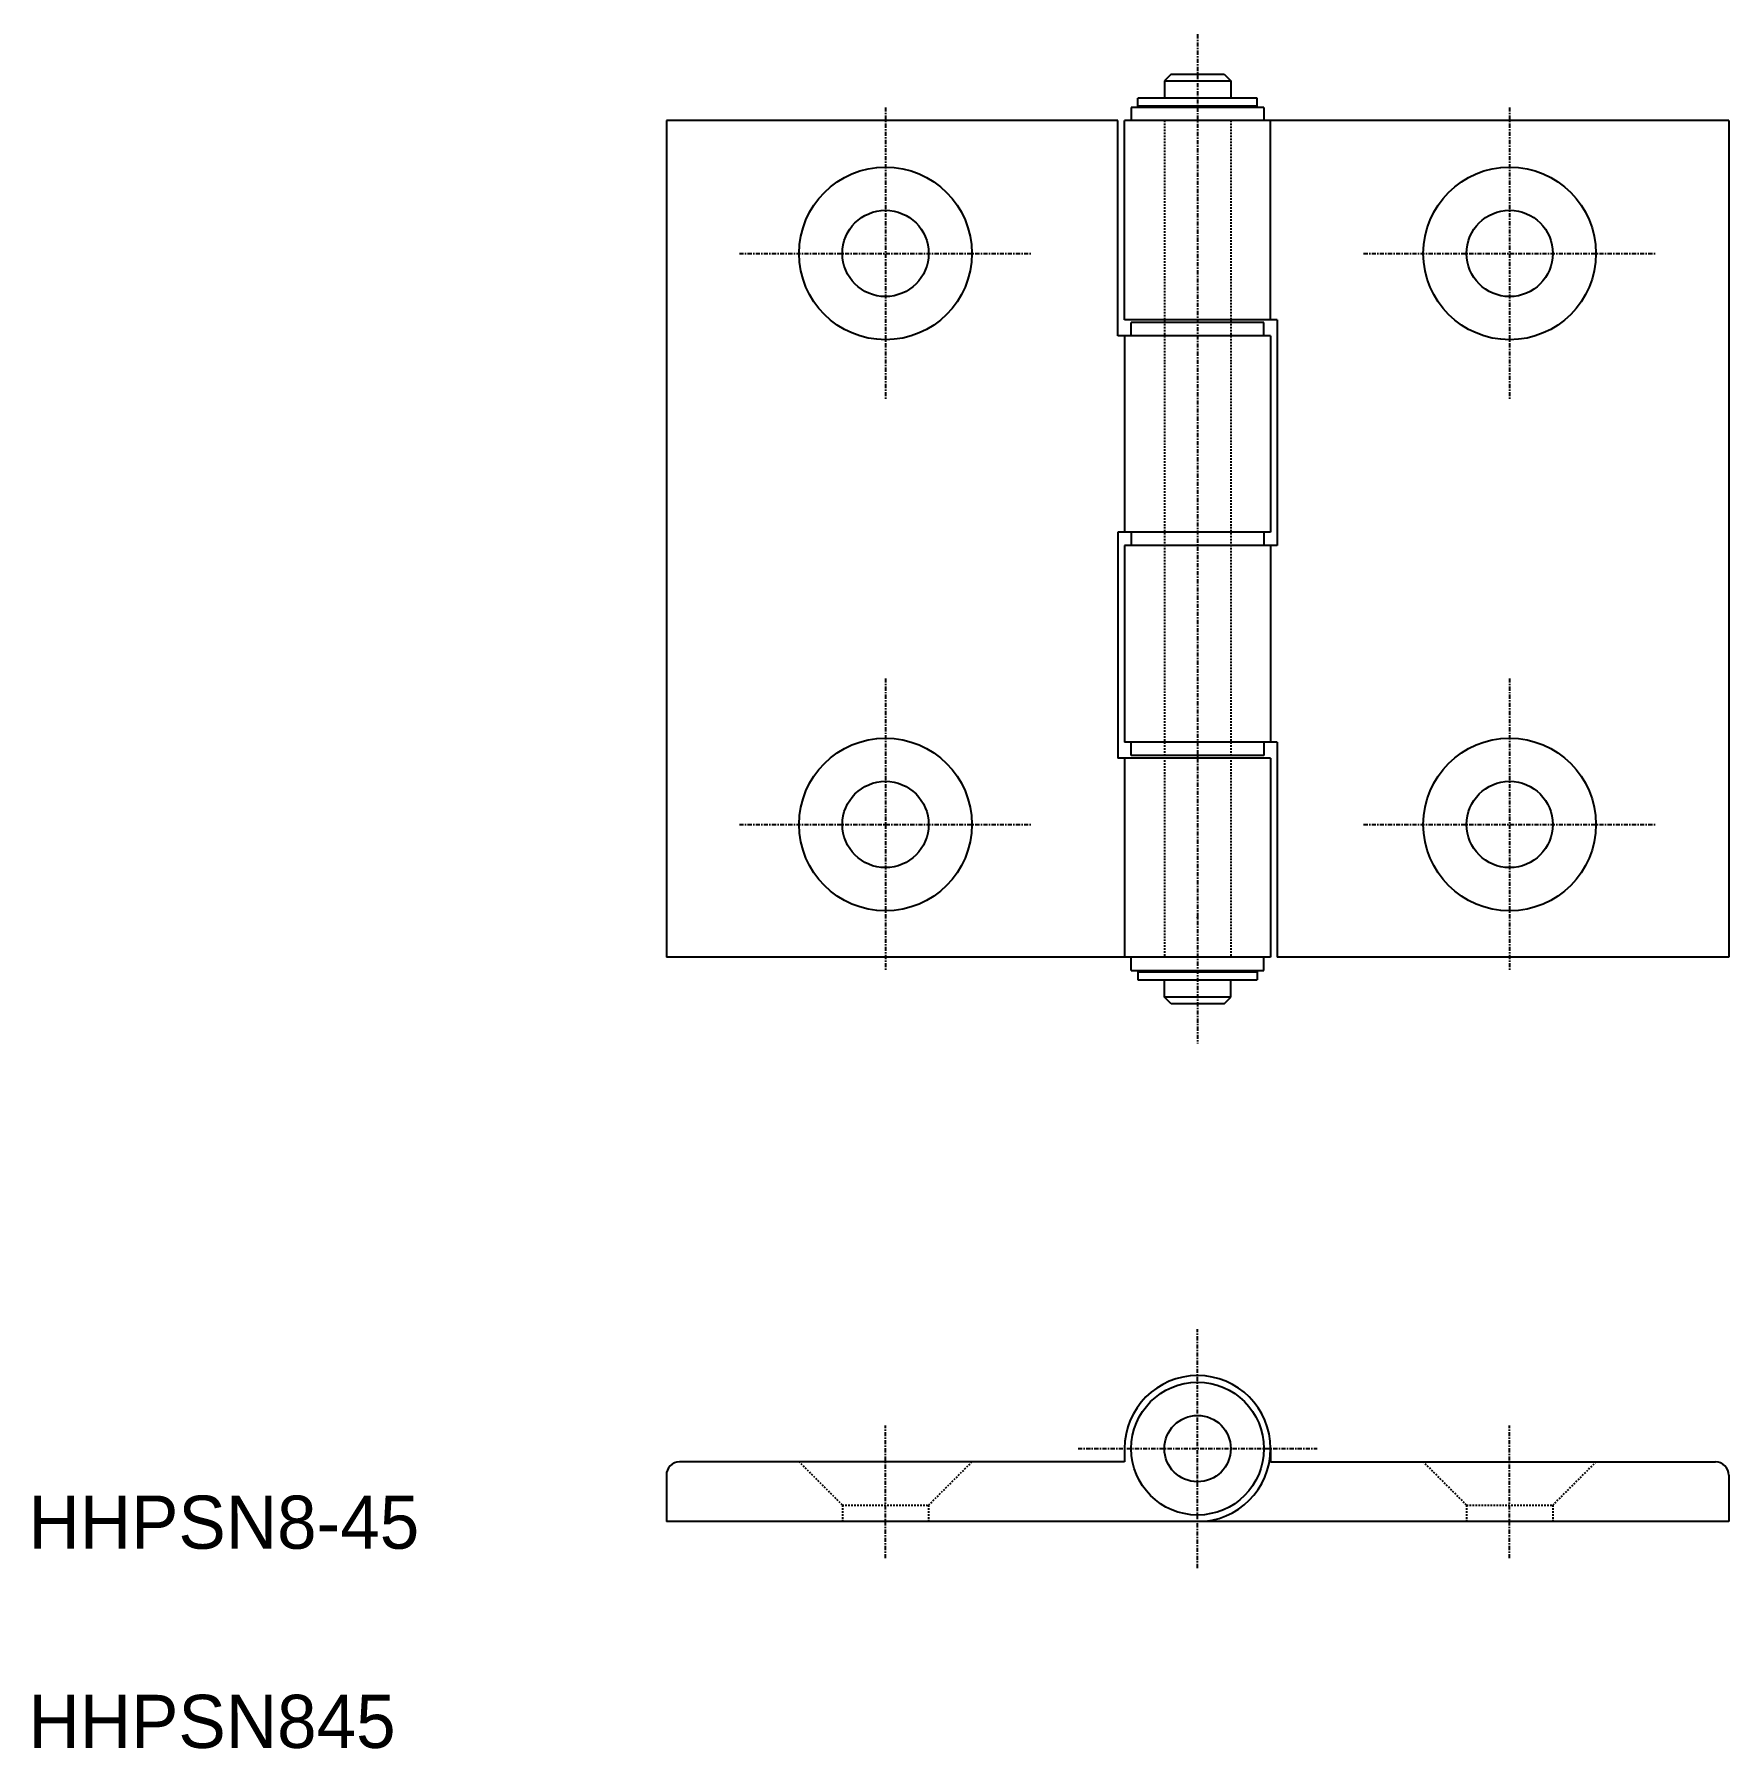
# Model space of a CAD drawing. Extents: x -3 to 125, y 4 to 133.
import ezdxf

# ---------------------------------------------------------------- set-up
doc = ezdxf.new("R2010")
doc.units = 0
doc.header["$LTSCALE"] = 0.25
doc.linetypes.add('CENTER', pattern=[2, 1.25, -0.25, 0.25, -0.25])
doc.linetypes.add('DASHED', pattern=[0.75, 0.5, -0.25])
doc.layers.get('0').update_dxf_attribs({"linetype": 'CONTINUOUS'})
doc.layers.add('CENTER', color=1, linetype='CENTER')

msp = doc.modelspace()

# ---------------------------------------------------------------- linework, layer by layer
at = {"color": 7, "linetype": 'CONTINUOUS'}
for p, q in [((83.02, 129.73), (82.52, 129.23)), ((82.52, 129.23), (82.52, 127.93)), ((82.52, 129.23), (87.52, 129.23)), ((83.02, 129.73), (87.02, 129.73)), ((87.02, 129.73), (87.52, 129.23)), ((87.52, 129.23), (87.52, 127.93)), ((80.52, 127.33), (80.52, 127.93)), ((89.52, 127.93), (80.52, 127.93)), ((89.52, 127.33), (89.52, 127.93)), ((80.02, 127.23), (80.02, 126.23)), ((90.02, 127.23), (80.02, 127.23)), ((89.52, 127.33), (80.52, 127.33)), ((90.02, 127.23), (90.02, 126.23)), ((45.02, 126.23), (45.02, 63.23)), ((79.02, 126.23), (45.02, 126.23)), ((79.02, 110.03), (79.02, 126.23)), ((125.02, 126.23), (79.52, 126.23)), ((79.52, 111.23), (79.52, 126.23)), ((90.52, 111.23), (90.52, 126.23)), ((125.02, 126.23), (125.02, 63.23)), ((91.02, 111.23), (79.52, 111.23)), ((80.02, 110.03), (80.02, 111.03)), ((90.02, 111.03), (80.02, 111.03)), ((90.02, 110.03), (90.02, 111.03)), ((91.02, 111.23), (91.02, 94.23)), ((90.52, 110.03), (79.02, 110.03)), ((79.52, 110.03), (79.52, 95.23)), ((90.52, 110.03), (90.52, 95.23)), ((79.02, 95.23), (79.02, 78.23)), ((90.52, 95.23), (79.02, 95.23)), ((80.02, 95.23), (80.02, 94.23)), ((90.02, 95.23), (90.02, 94.23)), ((79.52, 94.23), (79.52, 79.43)), ((91.02, 94.23), (79.52, 94.23)), ((90.52, 94.23), (90.52, 79.43)), ((91.02, 79.43), (79.52, 79.43)), ((80.02, 78.43), (80.02, 79.43)), ((90.02, 79.43), (90.02, 78.43)), ((91.02, 79.43), (91.02, 63.23)), ((90.52, 78.23), (79.02, 78.23)), ((79.52, 78.23), (79.52, 63.23)), ((90.02, 78.43), (80.02, 78.43)), ((90.52, 78.23), (90.52, 63.23)), ((90.52, 63.23), (45.02, 63.23)), ((80.02, 62.23), (80.02, 63.23)), ((80.02, 62.23), (90.02, 62.23)), ((80.52, 62.13), (89.52, 62.13)), ((80.52, 62.13), (80.52, 61.53)), ((89.52, 62.13), (89.52, 61.53)), ((90.02, 62.23), (90.02, 63.23)), ((125.02, 63.23), (91.02, 63.23)), ((80.52, 61.53), (89.52, 61.53)), ((82.52, 60.23), (82.52, 61.53)), ((87.52, 60.23), (87.52, 61.53)), ((87.52, 60.23), (82.52, 60.23)), ((83.02, 59.73), (82.52, 60.23)), ((87.02, 59.73), (83.02, 59.73)), ((87.02, 59.73), (87.52, 60.23)), ((79.52, 26.23), (79.52, 25.23)), ((90.52, 26.23), (90.52, 25.23)), ((79.52, 25.23), (46.02, 25.23)), ((90.52, 25.23), (124.02, 25.23)), ((45.02, 24.23), (45.02, 20.73)), ((125.02, 24.23), (125.02, 20.73)), ((85.02, 20.73), (45.02, 20.73)), ((125.02, 20.73), (85.02, 20.73))]:
    msp.add_line(p, q, dxfattribs=at)
at = {"color": 3, "linetype": 'DASHED'}
for p, q in [((82.52, 126.23), (82.52, 63.23)), ((87.52, 126.23), (87.52, 63.23)), ((58.27, 21.98), (55.02, 25.23)), ((68.02, 25.23), (64.77, 21.98)), ((105.27, 21.98), (102.02, 25.23)), ((115.02, 25.23), (111.77, 21.98)), ((58.27, 21.98), (64.77, 21.98)), ((58.27, 21.98), (58.27, 20.73)), ((64.77, 21.98), (64.77, 20.73)), ((105.27, 21.98), (111.77, 21.98)), ((105.27, 21.98), (105.27, 20.73)), ((111.77, 21.98), (111.77, 20.73))]:
    msp.add_line(p, q, dxfattribs=at)
at = {"color": 7, "linetype": 'CONTINUOUS'}
for centre, radius in [((61.52, 116.23), 6.5), ((108.52, 116.23), 6.5), ((61.52, 116.23), 3.25), ((108.52, 116.23), 3.25), ((61.52, 73.23), 6.5), ((108.52, 73.23), 6.5), ((61.52, 73.23), 3.25), ((108.52, 73.23), 3.25), ((85.02, 26.23), 5), ((85.02, 26.23), 2.5)]:
    msp.add_circle(centre, radius, dxfattribs=at)
for centre, radius, start, end in [((85.02, 26.23), 5.5, 270, 180), ((46.02, 24.23), 1, 90, 180), ((124.02, 24.23), 1, 360, 90)]:
    msp.add_arc(centre, radius, start, end, dxfattribs=at)
for p in [(85.02, 126.23), (61.52, 73.23), (85.02, 66.23), (85.02, 66.23), (85.02, 66.23), (85.02, 66.23), (85.02, 66.23), (85.02, 66.23), (85.02, 66.23), (85.02, 66.23)]:
    msp.add_point(p, dxfattribs=at)
at = {"layer": 'CENTER', "color": 1, "linetype": 'CENTER'}
for p, q in [((85.02, 132.73), (85.02, 56.73)), ((61.52, 127.23), (61.52, 105.23)), ((108.52, 127.23), (108.52, 105.23)), ((50.52, 116.23), (72.52, 116.23)), ((97.52, 116.23), (119.52, 116.23)), ((61.52, 84.23), (61.52, 62.23)), ((108.52, 84.23), (108.52, 62.23)), ((50.52, 73.23), (72.52, 73.23)), ((97.52, 73.23), (119.52, 73.23)), ((85.02, 17.23), (85.02, 35.23)), ((61.52, 17.98), (61.52, 27.98)), ((108.52, 17.98), (108.52, 27.98)), ((76.02, 26.23), (94.02, 26.23))]:
    msp.add_line(p, q, dxfattribs=at)

# ---------------------------------------------------------------- texts
at = {"color": 7, "linetype": 'CONTINUOUS'}
for s, p in [('HHPSN8-45', (-3.02, 18.69)), ('HHPSN845', (-3.02, 3.69))]:
    msp.add_text(s, height=4, dxfattribs=at).set_placement(p)

doc.saveas('drawing.dxf')
